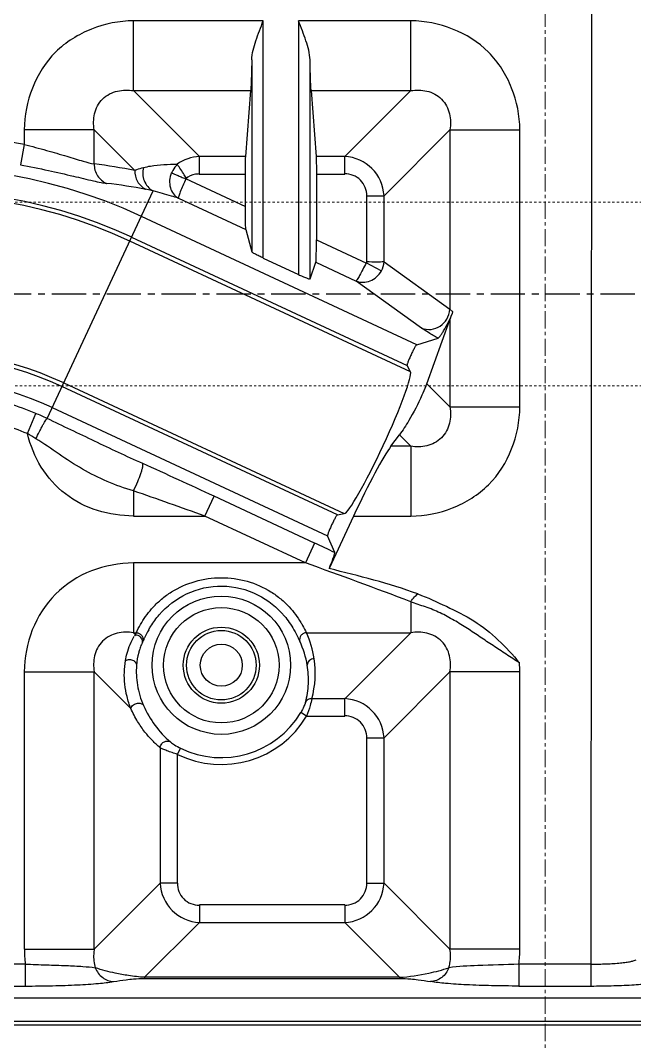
# Model space of a CAD drawing. Header units: millimetres. Extents: x 2748 to 3320, y 1427 to 1884.
# Drawn here: x 2960.07 to 2986.8, y 1621.17 to 1665.74 of the extents above; entities that cross this region are included whole.
import ezdxf

# ---------------------------------------------------------------- set-up
doc = ezdxf.new("R2010")
doc.units = ezdxf.units.MM
doc.linetypes.add('CENTER', pattern=[0.6, 0.375, -0.075, 0.075, -0.075])
doc.linetypes.add('HIDDEN', pattern=[0.2, 0.1, -0.1])
doc.layers.add('21', color=7, linetype='Continuous')
doc.layers.add('center', color=1, linetype='CENTER', lineweight=9)
doc.layers.add('cool', color=153, linetype='HIDDEN', lineweight=9)

msp = doc.modelspace()

# ---------------------------------------------------------------- linework, layer by layer
at = {"layer": '21', "color": 7, "linetype": 'Continuous'}
for p, q in [((2984.925, 1666.424), (2984.9, 1623.675)), ((2964.986, 1662.684), (2964.986, 1665.724)), ((2970.641, 1665.724), (2964.986, 1665.724)), ((2970.641, 1655.386), (2970.641, 1665.724)), ((2972.174, 1665.724), (2972.174, 1654.671)), ((2977.059, 1665.724), (2972.174, 1665.724)), ((2977.059, 1662.684), (2977.059, 1665.724)), ((2970.138, 1664.019), (2970.138, 1655.663)), ((2972.676, 1654.479), (2972.676, 1664.019)), ((2964.986, 1662.684), (2967.859, 1659.811)), ((2964.986, 1662.684), (2970.094, 1662.684)), ((2969.876, 1659.811), (2970.094, 1662.684)), ((2972.72, 1662.684), (2972.939, 1659.811)), ((2972.72, 1662.684), (2977.059, 1662.684)), ((2974.186, 1659.811), (2977.059, 1662.684)), ((2960.235, 1660.973), (2960.235, 1660.339)), ((2963.276, 1660.973), (2960.235, 1660.973)), ((2963.276, 1659.489), (2963.276, 1660.973)), ((2965.045, 1659.204), (2963.276, 1660.973)), ((2978.769, 1660.973), (2975.896, 1658.1)), ((2978.769, 1660.973), (2978.769, 1653.158)), ((2978.769, 1660.973), (2981.81, 1660.973)), ((2981.81, 1648.901), (2981.81, 1660.973)), ((2960.235, 1660.339), (2960.067, 1659.453)), ((2967.859, 1659.05), (2967.859, 1659.811)), ((2969.876, 1659.811), (2967.859, 1659.811)), ((2974.186, 1659.811), (2972.939, 1659.811)), ((2974.186, 1659.05), (2974.186, 1659.811)), ((2967.846, 1659.05), (2969.862, 1659.05)), ((2969.862, 1657.632), (2969.862, 1659.05)), ((2972.953, 1659.05), (2972.953, 1656.19)), ((2972.953, 1659.05), (2974.186, 1659.05)), ((2967.248, 1658.851), (2969.862, 1657.632)), ((2961.228, 1648.4), (2965.849, 1658.311)), ((2975.136, 1658.1), (2975.136, 1655.172)), ((2975.136, 1658.1), (2975.896, 1658.1)), ((2975.896, 1655.223), (2975.896, 1658.1)), ((2966.941, 1657.999), (2969.883, 1656.627)), ((2977.322, 1651.614), (2965.333, 1657.205)), ((2964.908, 1656.294), (2976.898, 1650.703)), ((2969.883, 1656.627), (2970.138, 1655.663)), ((2977.049, 1650.436), (2964.833, 1656.132)), ((2972.953, 1656.19), (2975.136, 1655.172)), ((2970.641, 1655.386), (2972.174, 1654.671)), ((2972.676, 1654.479), (2972.931, 1655.204)), ((2972.931, 1655.205), (2974.683, 1654.389)), ((2975.779, 1654.83), (2975.125, 1655.177)), ((2975.896, 1655.223), (2978.769, 1653.158)), ((2977.533, 1652.341), (2974.683, 1654.389)), ((2977.754, 1649.916), (2978.769, 1652.704)), ((2978.769, 1652.704), (2978.769, 1648.901)), ((2977.322, 1651.614), (2978.248, 1651.897)), ((2977.049, 1650.436), (2976.898, 1650.703)), ((2973.865, 1644.198), (2961.875, 1649.789)), ((2961.95, 1649.95), (2974.167, 1644.254)), ((2977.754, 1649.916), (2978.769, 1648.901)), ((2961.45, 1648.878), (2973.439, 1643.287)), ((2978.769, 1648.901), (2981.81, 1648.901)), ((2960.368, 1647.741), (2960.734, 1648.62)), ((2976.198, 1647.191), (2976.566, 1647.683)), ((2977.059, 1647.191), (2976.566, 1647.683)), ((2977.059, 1647.191), (2976.198, 1647.191)), ((2977.059, 1647.191), (2977.059, 1644.15)), ((2964.986, 1645.25), (2964.987, 1644.15)), ((2968.094, 1644.15), (2968.496, 1645.012)), ((2972.877, 1642.97), (2968.496, 1645.012)), ((2973.865, 1644.198), (2974.167, 1644.254)), ((2964.987, 1644.15), (2968.094, 1644.15)), ((2972.475, 1642.107), (2968.094, 1644.15)), ((2974.571, 1644.15), (2973.504, 1641.861)), ((2974.571, 1644.15), (2977.059, 1644.15)), ((2972.877, 1642.97), (2972.475, 1642.107)), ((2973.748, 1642.562), (2973.439, 1643.287)), ((2964.986, 1642.107), (2964.986, 1639.066)), ((2972.475, 1642.107), (2964.986, 1642.107)), ((2977.059, 1640.417), (2977.059, 1639.066)), ((2965.07, 1638.982), (2964.986, 1639.066)), ((2964.986, 1639.066), (2965.108, 1639.066)), ((2972.515, 1639.066), (2977.059, 1639.066)), ((2974.186, 1636.193), (2977.059, 1639.066)), ((2960.235, 1637.356), (2960.235, 1625.284)), ((2960.235, 1637.356), (2963.276, 1637.356)), ((2963.276, 1625.284), (2963.276, 1637.356)), ((2964.872, 1635.76), (2963.276, 1637.356)), ((2978.769, 1637.356), (2975.896, 1634.483)), ((2978.769, 1637.356), (2978.769, 1625.284)), ((2981.81, 1637.356), (2978.769, 1637.356)), ((2981.81, 1625.284), (2981.81, 1637.356)), ((2974.186, 1636.193), (2972.753, 1636.193)), ((2974.186, 1635.433), (2974.186, 1636.193)), ((2972.527, 1635.433), (2972.268, 1635.587)), ((2972.527, 1635.433), (2974.186, 1635.433)), ((2975.136, 1634.483), (2975.136, 1628.157)), ((2975.136, 1634.483), (2975.896, 1634.483)), ((2975.896, 1628.157), (2975.896, 1634.483)), ((2966.149, 1634.057), (2966.149, 1628.157)), ((2966.909, 1633.765), (2967.042, 1634.035)), ((2966.909, 1628.157), (2966.909, 1633.765)), ((2963.276, 1625.284), (2966.149, 1628.157)), ((2966.909, 1628.157), (2966.149, 1628.157)), ((2975.136, 1628.157), (2975.896, 1628.157)), ((2975.896, 1628.157), (2978.769, 1625.284)), ((2967.859, 1627.206), (2967.859, 1626.446)), ((2974.186, 1627.206), (2967.859, 1627.206)), ((2974.186, 1627.206), (2974.186, 1626.446)), ((2967.859, 1626.446), (2965.47, 1624.056)), ((2967.859, 1626.446), (2974.186, 1626.446)), ((2976.575, 1624.056), (2974.186, 1626.446)), ((2960.235, 1625.284), (2963.276, 1625.284)), ((2981.81, 1625.284), (2978.769, 1625.284)), ((2960.277, 1624.627), (2958.151, 1624.627)), ((2960.277, 1624.627), (2960.277, 1623.675)), ((2981.768, 1624.627), (2981.768, 1623.675)), ((2984.914, 1624.627), (2981.768, 1624.627)), ((2965.47, 1624.056), (2965.47, 1624.007)), ((2976.575, 1624.056), (2965.47, 1624.056)), ((2965.47, 1624.007), (2976.575, 1624.007)), ((2976.575, 1624.056), (2976.575, 1624.007)), ((2958.151, 1623.675), (2960.277, 1623.675)), ((2981.768, 1623.675), (2984.9, 1623.675)), ((2999.967, 1623.15), (2955.746, 1623.15)), ((2955.747, 1622.145), (2999.967, 1622.145)), ((2999.967, 1621.966), (2955.747, 1621.966))]:
    msp.add_line(p, q, dxfattribs=at)
at = {"layer": '21', "color": 1, "linetype": 'CENTER', "ltscale": 3.980655}
msp.add_line((2822.907, 1653.826), (3142.907, 1653.826), dxfattribs=at)
at = {"layer": '21', "color": 7, "linetype": 'Continuous'}
for radius in [3.013, 2.514, 1.658, 1.514, 0.915]:
    msp.add_circle((2968.812, 1637.651), radius, dxfattribs=at)
at = {"layer": '21', "color": 8, "linetype": 'HIDDEN'}
msp.add_arc((2988.912, 1672.826), 87.821, 218.45894, 155.70987, dxfattribs=at)
at = {"layer": '21', "color": 7, "linetype": 'Continuous'}
for centre, radius, start, end in [((2988.912, 1672.826), 85.811, 91.12889, 269.34896), ((2955.747, 1636.646), 24.115, 79.2724, 84.1788), ((2960.314, 1635.5), 24.172, 78.7132, 82.9623), ((2967.936, 1658.02), 1.793, 92.4444, 125.7864), ((2974.104, 1658.019), 1.794, 2.5946, 87.4056), ((2955.747, 1636.646), 22.684, 65, 270.0003), ((2961.158, 1635.48), 23.315, 79.1915, 83.4431), ((2955.747, 1636.646), 21.679, 65, 270), ((2955.747, 1636.646), 21.5, 65, 270), ((2955.747, 1636.646), 14.68, 65, 270), ((2955.747, 1636.646), 14.501, 65, 270), ((2955.747, 1636.646), 13.496, 65, 269.9996), ((2955.747, 1636.646), 12.971, 67.3857, 78.3679), ((2955.747, 1636.646), 12.019, 67.3853, 78.3678), ((2956.283, 1637.938), 11.572, 64.7046, 67.3786), ((2956.639, 1641.273), 7.466, 56.6745, 60.0306), ((2844.245, 1378.57), 293.989, 64.99881, 65.66524), ((2853.032, 1324.179), 340.03, 70.22127, 70.77677), ((2849.762, 1378.937), 291.325, 64.8118, 65.00084), ((2885.062, 1397.946), 259.338, 69.22258, 70.30195), ((2966.608, 1637.909), 1.875, 145.0783, 147.5589), ((2968.794, 1637.355), 4.064, 155.5241, 156.3866), ((2969.049, 1637.235), 4.345, 155.0786, 155.4838), ((2970.081, 1636.653), 5.108, 150.1123, 154.5984), ((2968.739, 1637.312), 4.164, 8.6189, 24.9131), ((2968.869, 1637.031), 3.851, 154.4272, 155.6907), ((2990.383, 1627.229), 27.491, 155.1744, 155.3548), ((2973.721, 1634.929), 9.137, 154.9279, 155.1244), ((2971.903, 1635.78), 7.129, 154.5369, 154.9311), ((2968.75, 1637.028), 3.855, 9.2971, 25.5857), ((2968.708, 1637.306), 4.195, 344.6102, 8.6329), ((2976.629, 1637.358), 5.181, 359.978, 4.4671), ((2974.104, 1634.402), 1.794, 2.5951, 87.4056), ((2969.487, 1637.672), 4.433, 203.5928, 229.371), ((2968.812, 1637.651), 4.327, 243.9196, 329.1615), ((2968.812, 1637.651), 4.026, 243.9196, 329.1616), ((2967.941, 1628.238), 1.794, 182.5945, 267.4056), ((2974.104, 1628.238), 1.794, 272.5945, 357.4056), ((2965.382, 1625.281), 5.146, 179.9765, 187.3027), ((2976.66, 1625.282), 5.15, 352.6956, 0.0169)]:
    msp.add_arc(centre, radius, start, end, dxfattribs=at)
for centre, major_axis, ratio, start_param, end_param in [((2975.591, 1647.353), (1.444, 3.097), 0.087489, -3.079289, -0.062303), ((2974.881, 1644.15), (1.51, 3.214), 0.079183, 0.368803, 1.607987)]:
    msp.add_ellipse(centre, major_axis=major_axis, ratio=ratio, start_param=start_param, end_param=end_param, dxfattribs=at)
for points, knots in [([(2964.986, 1665.724), (2964.367, 1665.724), (2963.425, 1665.533), (2962.314, 1664.969), (2961.325, 1664.197), (2960.486, 1662.837), (2960.235, 1661.593), (2960.235, 1660.973)], [0, 0, 0, 0, 0.249656, 0.375223, 0.500703, 0.750425, 1, 1, 1, 1]), ([(2970.138, 1664.019), (2970.143, 1664.304), (2970.269, 1664.735), (2970.475, 1665.29), (2970.583, 1665.58), (2970.64, 1665.724)], [0, 0, 0, 0, 0.479767, 0.73784, 1, 1, 1, 1]), ([(2972.676, 1664.019), (2972.672, 1664.304), (2972.545, 1664.735), (2972.341, 1665.29), (2972.231, 1665.579), (2972.174, 1665.724)], [0, 0, 0, 0, 0.479844, 0.737662, 1, 1, 1, 1]), ([(2981.81, 1660.973), (2981.81, 1661.593), (2981.618, 1662.534), (2981.054, 1663.646), (2980.282, 1664.634), (2978.923, 1665.473), (2977.678, 1665.724), (2977.059, 1665.724)], [0, 0, 0, 0, 0.249656, 0.375223, 0.500702, 0.750424, 1, 1, 1, 1]), ([(2970.138, 1664.019), (2970.134, 1663.748), (2970.124, 1663.303), (2970.107, 1662.858), (2970.094, 1662.684)], [0, 0, 0, 0, 0.607821, 1, 1, 1, 1]), ([(2972.72, 1662.684), (2972.707, 1662.858), (2972.691, 1663.303), (2972.681, 1663.748), (2972.676, 1664.019)], [0, 0, 0, 0, 0.392179, 1, 1, 1, 1]), ([(2963.276, 1660.973), (2963.243, 1661.204), (2963.244, 1661.571), (2963.409, 1662.027), (2963.632, 1662.329), (2963.935, 1662.552), (2964.39, 1662.716), (2964.756, 1662.717), (2964.986, 1662.684)], [0, 0, 0, 0, 0.243641, 0.370967, 0.500262, 0.629995, 0.756752, 1, 1, 1, 1]), ([(2977.059, 1662.684), (2977.29, 1662.717), (2977.656, 1662.716), (2978.112, 1662.551), (2978.415, 1662.327), (2978.637, 1662.025), (2978.801, 1661.57), (2978.802, 1661.204), (2978.769, 1660.973)], [0, 0, 0, 0, 0.243644, 0.370968, 0.500263, 0.629998, 0.756753, 1, 1, 1, 1]), ([(2960.235, 1660.339), (2960.56, 1660.255), (2961.181, 1660.095), (2962.033, 1659.841), (2962.718, 1659.628), (2963.116, 1659.521), (2963.276, 1659.489)], [0, 0, 0, 0, 0.318391, 0.60911, 0.845204, 1, 1, 1, 1]), ([(2960.067, 1659.453), (2960.473, 1659.377), (2961.243, 1659.219), (2962.3, 1658.977), (2963.062, 1658.792), (2963.545, 1658.687), (2963.738, 1658.653), (2963.821, 1658.643)], [0, 0, 0, 0, 0.32287, 0.613587, 0.847264, 0.934902, 1, 1, 1, 1]), ([(2963.276, 1659.489), (2963.274, 1659.311), (2963.371, 1658.949), (2963.66, 1658.707), (2963.82, 1658.643)], [0, 0, 0, 0, 0.507975, 1, 1, 1, 1]), ([(2965.422, 1659.336), (2965.525, 1659.361), (2966.007, 1659.458), (2966.502, 1659.48), (2966.888, 1659.474)], [0, 0, 0, 0, 0.215112, 1, 1, 1, 1]), ([(2966.9, 1659.47), (2966.818, 1659.394), (2966.725, 1659.27), (2966.661, 1659.133), (2966.647, 1659.097)], [0, 0, 0, 0, 0.746425, 1, 1, 1, 1]), ([(2967.309, 1658.842), (2967.273, 1658.9), (2967.138, 1659.11), (2967.001, 1659.319), (2966.9, 1659.47)], [0, 0, 0, 0, 0.274318, 1, 1, 1, 1]), ([(2969.862, 1659.051), (2969.862, 1659.206), (2969.864, 1659.46), (2969.868, 1659.713), (2969.876, 1659.811)], [0, 0, 0, 0, 0.614116, 1, 1, 1, 1]), ([(2972.939, 1659.811), (2972.946, 1659.713), (2972.95, 1659.459), (2972.953, 1659.206), (2972.953, 1659.05)], [0, 0, 0, 0, 0.38589, 1, 1, 1, 1]), ([(2965.045, 1659.207), (2965.041, 1659.04), (2965.121, 1658.704), (2965.371, 1658.463), (2965.514, 1658.39)], [0, 0, 0, 0, 0.509328, 1, 1, 1, 1]), ([(2965.044, 1659.206), (2965.072, 1659.22), (2965.193, 1659.275), (2965.322, 1659.313), (2965.422, 1659.336)], [0, 0, 0, 0, 0.234004, 1, 1, 1, 1]), ([(2965.422, 1659.336), (2965.375, 1659.15), (2965.389, 1658.833), (2965.594, 1658.487), (2965.758, 1658.358), (2965.849, 1658.311)], [0, 0, 0, 0, 0.485236, 0.741666, 1, 1, 1, 1]), ([(2966.634, 1659.103), (2966.596, 1658.998), (2966.543, 1658.781), (2966.574, 1658.457), (2966.706, 1658.176), (2966.858, 1658.043), (2966.941, 1657.999)], [0, 0, 0, 0, 0.269462, 0.529149, 0.772471, 1, 1, 1, 1]), ([(2966.647, 1659.097), (2966.69, 1659.08), (2966.783, 1659.041), (2966.906, 1658.99), (2967.019, 1658.946), (2967.108, 1658.902), (2967.207, 1658.868), (2967.276, 1658.855), (2967.309, 1658.842)], [0, 0, 0, 0, 0.192888, 0.429089, 0.561575, 0.702822, 0.850058, 1, 1, 1, 1]), ([(2967.846, 1659.052), (2967.793, 1659.051), (2967.582, 1659.032), (2967.376, 1658.943), (2967.253, 1658.844)], [0, 0, 0, 0, 0.254028, 1, 1, 1, 1]), ([(2975.147, 1658.1), (2975.147, 1658.347), (2974.953, 1658.868), (2974.432, 1659.062), (2974.186, 1659.062)], [0, 0, 0, 0, 0.499994, 1, 1, 1, 1]), ([(2967.271, 1658.84), (2967.225, 1658.74), (2967.141, 1658.553), (2967.046, 1658.329), (2966.988, 1658.179), (2966.959, 1658.096), (2966.944, 1658.04), (2966.938, 1658.008), (2966.941, 1657.999)], [0, 0, 0, 0, 0.364333, 0.678456, 0.80276, 0.89957, 0.965644, 1, 1, 1, 1]), ([(2965.849, 1658.316), (2965.82, 1658.323), (2965.708, 1658.35), (2965.596, 1658.374), (2965.514, 1658.39)], [0, 0, 0, 0, 0.264871, 1, 1, 1, 1]), ([(2966.941, 1657.999), (2966.841, 1658.03), (2966.479, 1658.141), (2966.115, 1658.244), (2965.849, 1658.311)], [0, 0, 0, 0, 0.27586, 1, 1, 1, 1]), ([(2969.883, 1656.627), (2969.88, 1656.638), (2969.878, 1656.675), (2969.874, 1656.746), (2969.87, 1656.847), (2969.866, 1657.029), (2969.863, 1657.293), (2969.862, 1657.515), (2969.862, 1657.632)], [0, 0, 0, 0, 0.036581, 0.108443, 0.211316, 0.339618, 0.650766, 1, 1, 1, 1]), ([(2972.931, 1655.204), (2972.934, 1655.214), (2972.936, 1655.247), (2972.941, 1655.311), (2972.944, 1655.409), (2972.949, 1655.588), (2972.952, 1655.852), (2972.953, 1656.073), (2972.953, 1656.19)], [0, 0, 0, 0, 0.031147, 0.097629, 0.19841, 0.327171, 0.643244, 1, 1, 1, 1]), ([(2970.642, 1655.385), (2970.58, 1655.414), (2970.465, 1655.47), (2970.329, 1655.54), (2970.239, 1655.591), (2970.188, 1655.62), (2970.158, 1655.643), (2970.14, 1655.656), (2970.138, 1655.663)], [0, 0, 0, 0, 0.352249, 0.665737, 0.793714, 0.895253, 0.965331, 1, 1, 1, 1]), ([(2975.125, 1655.177), (2975.073, 1655.08), (2974.977, 1654.899), (2974.863, 1654.685), (2974.784, 1654.544), (2974.74, 1654.468), (2974.708, 1654.42), (2974.691, 1654.394), (2974.683, 1654.389)], [0, 0, 0, 0, 0.364639, 0.679376, 0.804031, 0.901036, 0.966911, 1, 1, 1, 1]), ([(2975.896, 1655.223), (2975.798, 1655.216), (2975.545, 1655.216), (2975.291, 1655.214), (2975.136, 1655.223)], [0, 0, 0, 0, 0.385944, 1, 1, 1, 1]), ([(2972.174, 1654.671), (2972.234, 1654.643), (2972.347, 1654.592), (2972.484, 1654.535), (2972.575, 1654.501), (2972.627, 1654.484), (2972.654, 1654.478), (2972.675, 1654.475), (2972.676, 1654.479)], [0, 0, 0, 0, 0.36618, 0.689002, 0.817217, 0.914333, 0.975583, 1, 1, 1, 1]), ([(2974.683, 1654.389), (2974.776, 1654.35), (2974.985, 1654.312), (2975.409, 1654.398), (2975.674, 1654.638), (2975.781, 1654.829)], [0, 0, 0, 0, 0.236952, 0.485236, 1, 1, 1, 1]), ([(2977.532, 1652.341), (2977.663, 1652.285), (2977.955, 1652.248), (2978.357, 1652.405), (2978.662, 1652.72), (2978.758, 1653.008), (2978.769, 1653.158)], [0, 0, 0, 0, 0.250106, 0.4896, 0.735119, 1, 1, 1, 1]), ([(2978.769, 1653.158), (2978.779, 1653.149), (2978.821, 1653.111), (2978.864, 1653.074), (2978.898, 1653.046)], [0, 0, 0, 0, 0.230133, 1, 1, 1, 1]), ([(2978.248, 1651.897), (2978.263, 1651.901), (2978.296, 1651.933), (2978.348, 1651.996), (2978.415, 1652.094), (2978.538, 1652.29), (2978.71, 1652.607), (2978.837, 1652.889), (2978.898, 1653.046)], [0, 0, 0, 0, 0.035704, 0.09854, 0.187461, 0.302275, 0.620653, 1, 1, 1, 1]), ([(2978.769, 1652.704), (2978.779, 1652.731), (2978.821, 1652.845), (2978.865, 1652.959), (2978.898, 1653.046)], [0, 0, 0, 0, 0.2393, 1, 1, 1, 1]), ([(2978.248, 1651.897), (2978.11, 1651.975), (2977.869, 1652.118), (2977.632, 1652.27), (2977.533, 1652.341)], [0, 0, 0, 0, 0.564348, 1, 1, 1, 1]), ([(2977.322, 1651.614), (2977.317, 1651.612), (2977.304, 1651.599), (2977.284, 1651.572), (2977.257, 1651.531), (2977.211, 1651.452), (2977.148, 1651.332), (2977.071, 1651.173), (2976.999, 1651.012), (2976.948, 1650.887), (2976.918, 1650.802), (2976.904, 1650.756), (2976.898, 1650.725), (2976.895, 1650.707), (2976.898, 1650.703)], [0, 0, 0, 0, 0.017847, 0.051442, 0.100299, 0.163026, 0.320882, 0.503633, 0.685815, 0.842061, 0.903664, 0.951238, 0.983456, 1, 1, 1, 1]), ([(2977.754, 1649.916), (2977.74, 1649.879), (2977.676, 1649.709), (2977.605, 1649.541), (2977.547, 1649.411)], [0, 0, 0, 0, 0.217074, 1, 1, 1, 1]), ([(2977.547, 1649.411), (2977.378, 1649.033), (2977.071, 1648.443), (2976.715, 1647.882), (2976.566, 1647.683)], [0, 0, 0, 0, 0.625519, 1, 1, 1, 1]), ([(2978.769, 1648.901), (2978.802, 1648.67), (2978.801, 1648.303), (2978.636, 1647.848), (2978.413, 1647.545), (2978.11, 1647.322), (2977.655, 1647.158), (2977.289, 1647.157), (2977.059, 1647.191)], [0, 0, 0, 0, 0.243644, 0.370968, 0.500263, 0.629998, 0.756753, 1, 1, 1, 1]), ([(2977.059, 1644.15), (2977.678, 1644.15), (2978.62, 1644.341), (2979.732, 1644.906), (2980.72, 1645.678), (2981.559, 1647.037), (2981.81, 1648.282), (2981.81, 1648.901)], [0, 0, 0, 0, 0.249656, 0.375223, 0.500702, 0.750424, 1, 1, 1, 1]), ([(2960.74, 1647.511), (2960.79, 1647.618), (2960.866, 1647.776), (2960.97, 1647.979), (2961.043, 1648.117), (2961.108, 1648.231), (2961.159, 1648.317), (2961.197, 1648.37), (2961.218, 1648.396), (2961.228, 1648.4)], [0, 0, 0, 0, 0.34613, 0.518073, 0.674862, 0.805964, 0.905189, 0.968976, 1, 1, 1, 1]), ([(2965.389, 1646.44), (2964.687, 1646.752), (2963.299, 1647.404), (2961.917, 1648.069), (2961.228, 1648.4)], [0, 0, 0, 0, 0.501126, 1, 1, 1, 1]), ([(2964.987, 1644.15), (2964.461, 1644.155), (2963.402, 1644.302), (2961.967, 1645.034), (2960.898, 1646.238), (2960.493, 1647.23), (2960.368, 1647.741)], [0, 0, 0, 0, 0.250172, 0.500061, 0.74993, 1, 1, 1, 1]), ([(2964.986, 1645.25), (2964.598, 1645.358), (2963.836, 1645.634), (2962.752, 1646.175), (2961.74, 1646.837), (2961.089, 1647.312), (2960.74, 1647.511)], [0, 0, 0, 0, 0.25022, 0.501068, 0.750538, 1, 1, 1, 1]), ([(2964.986, 1645.25), (2965.054, 1645.381), (2965.169, 1645.63), (2965.288, 1645.934), (2965.356, 1646.148), (2965.389, 1646.276), (2965.402, 1646.369), (2965.4, 1646.425), (2965.389, 1646.439)], [0, 0, 0, 0, 0.347882, 0.647023, 0.772157, 0.879015, 0.956836, 1, 1, 1, 1]), ([(2973.865, 1644.198), (2973.859, 1644.197), (2973.847, 1644.184), (2973.828, 1644.159), (2973.801, 1644.118), (2973.756, 1644.042), (2973.693, 1643.922), (2973.616, 1643.764), (2973.543, 1643.602), (2973.492, 1643.476), (2973.461, 1643.391), (2973.446, 1643.343), (2973.44, 1643.311), (2973.437, 1643.293), (2973.439, 1643.287)], [0, 0, 0, 0, 0.016545, 0.048765, 0.096341, 0.157946, 0.314197, 0.496382, 0.67913, 0.836982, 0.899706, 0.948562, 0.982154, 1, 1, 1, 1]), ([(2973.504, 1641.861), (2973.541, 1641.946), (2973.608, 1642.103), (2973.68, 1642.29), (2973.721, 1642.413), (2973.74, 1642.48), (2973.749, 1642.527), (2973.751, 1642.554), (2973.748, 1642.562)], [0, 0, 0, 0, 0.375379, 0.685212, 0.805439, 0.898838, 0.963754, 1, 1, 1, 1]), ([(2964.986, 1642.107), (2964.366, 1642.096), (2963.11, 1641.885), (2961.506, 1640.836), (2960.459, 1639.232), (2960.246, 1637.976), (2960.235, 1637.356)], [0, 0, 0, 0, 0.250129, 0.500013, 0.749892, 1, 1, 1, 1]), ([(2977.371, 1640.754), (2976.742, 1640.988), (2975.456, 1641.376), (2974.155, 1641.703), (2973.504, 1641.861)], [0, 0, 0, 0, 0.499965, 1, 1, 1, 1]), ([(2965.346, 1639.512), (2965.49, 1639.752), (2965.761, 1640.112), (2966.213, 1640.548), (2966.8, 1640.97), (2967.665, 1641.357), (2968.807, 1641.516), (2969.948, 1641.36), (2970.815, 1640.975), (2971.403, 1640.553), (2971.857, 1640.118), (2972.129, 1639.757), (2972.274, 1639.517)], [0, 0, 0, 0, 0.101141, 0.161731, 0.226366, 0.361779, 0.499765, 0.63776, 0.773217, 0.837909, 0.898582, 1, 1, 1, 1]), ([(2966.109, 1639.847), (2966.437, 1640.225), (2967.278, 1640.877), (2968.854, 1641.226), (2970.417, 1640.84), (2971.242, 1640.174), (2971.56, 1639.793)], [0, 0, 0, 0, 0.243405, 0.500857, 0.758285, 1, 1, 1, 1]), ([(2977.059, 1640.417), (2977.108, 1640.489), (2977.201, 1640.611), (2977.313, 1640.721), (2977.371, 1640.754)], [0, 0, 0, 0, 0.566848, 1, 1, 1, 1]), ([(2977.371, 1640.754), (2977.793, 1640.597), (2978.614, 1640.223), (2979.831, 1639.624), (2980.898, 1638.776), (2981.502, 1638.105), (2981.794, 1637.761)], [0, 0, 0, 0, 0.250074, 0.500073, 0.749935, 1, 1, 1, 1]), ([(2981.794, 1637.761), (2981.593, 1637.872), (2981.216, 1638.13), (2980.648, 1638.503), (2980.086, 1638.877), (2979.527, 1639.255), (2978.949, 1639.613), (2978.345, 1639.942), (2977.708, 1640.201), (2977.267, 1640.327), (2977.059, 1640.417)], [0, 0, 0, 0, 0.12624, 0.250996, 0.374189, 0.497383, 0.622226, 0.748538, 0.875088, 1, 1, 1, 1]), ([(2965.652, 1639.199), (2965.681, 1639.25), (2965.817, 1639.476), (2965.974, 1639.691), (2966.109, 1639.847)], [0, 0, 0, 0, 0.221132, 1, 1, 1, 1]), ([(2971.56, 1639.793), (2971.634, 1639.705), (2971.86, 1639.407), (2972.044, 1639.079), (2972.156, 1638.845)], [0, 0, 0, 0, 0.306863, 1, 1, 1, 1]), ([(2965.108, 1639.066), (2965.123, 1639.096), (2965.198, 1639.247), (2965.276, 1639.396), (2965.346, 1639.512)], [0, 0, 0, 0, 0.19539, 1, 1, 1, 1]), ([(2972.274, 1639.517), (2972.3, 1639.473), (2972.386, 1639.325), (2972.461, 1639.172), (2972.515, 1639.066)], [0, 0, 0, 0, 0.303733, 1, 1, 1, 1]), ([(2964.986, 1639.066), (2964.755, 1639.1), (2964.388, 1639.098), (2963.932, 1638.935), (2963.628, 1638.714), (2963.407, 1638.41), (2963.244, 1637.954), (2963.242, 1637.587), (2963.276, 1637.356)], [0, 0, 0, 0, 0.243802, 0.370664, 0.499992, 0.629321, 0.7562, 1, 1, 1, 1]), ([(2964.642, 1637.855), (2964.66, 1637.962), (2964.739, 1638.33), (2964.881, 1638.688), (2965.025, 1638.915)], [0, 0, 0, 0, 0.285709, 1, 1, 1, 1]), ([(2965.07, 1638.982), (2965.106, 1638.981), (2965.181, 1638.961), (2965.311, 1638.883), (2965.364, 1638.766), (2965.367, 1638.691)], [0, 0, 0, 0, 0.24164, 0.503782, 1, 1, 1, 1]), ([(2965.108, 1639.066), (2965.152, 1639.064), (2965.241, 1639.036), (2965.385, 1638.929), (2965.419, 1638.775), (2965.396, 1638.693)], [0, 0, 0, 0, 0.248663, 0.516155, 1, 1, 1, 1]), ([(2972.515, 1639.066), (2972.472, 1639.064), (2972.383, 1639.037), (2972.239, 1638.931), (2972.204, 1638.776), (2972.227, 1638.693)], [0, 0, 0, 0, 0.245418, 0.511433, 1, 1, 1, 1]), ([(2978.769, 1637.356), (2978.803, 1637.587), (2978.801, 1637.954), (2978.638, 1638.41), (2978.417, 1638.714), (2978.113, 1638.935), (2977.657, 1639.098), (2977.29, 1639.1), (2977.059, 1639.066)], [0, 0, 0, 0, 0.243809, 0.370672, 0.500004, 0.629333, 0.756208, 1, 1, 1, 1]), ([(2965.36, 1638.616), (2965.351, 1638.596), (2965.314, 1638.51), (2965.282, 1638.422), (2965.259, 1638.353)], [0, 0, 0, 0, 0.231226, 1, 1, 1, 1]), ([(2972.156, 1638.845), (2972.162, 1638.832), (2972.186, 1638.781), (2972.21, 1638.73), (2972.227, 1638.693)], [0, 0, 0, 0, 0.272917, 1, 1, 1, 1]), ([(2965.259, 1638.353), (2965.243, 1638.302), (2965.176, 1638.073), (2965.136, 1637.836), (2965.121, 1637.651)], [0, 0, 0, 0, 0.223924, 1, 1, 1, 1]), ([(2964.872, 1635.76), (2964.807, 1635.931), (2964.694, 1636.28), (2964.57, 1636.981), (2964.582, 1637.516), (2964.642, 1637.855)], [0, 0, 0, 0, 0.258042, 0.515339, 1, 1, 1, 1]), ([(2964.642, 1637.855), (2964.695, 1637.886), (2964.817, 1637.914), (2964.977, 1637.872), (2965.088, 1637.778), (2965.12, 1637.694), (2965.121, 1637.651)], [0, 0, 0, 0, 0.3033, 0.582565, 0.790114, 1, 1, 1, 1]), ([(2965.121, 1637.651), (2965.098, 1637.363), (2965.126, 1636.76), (2965.301, 1636.181), (2965.425, 1635.898)], [0, 0, 0, 0, 0.482369, 1, 1, 1, 1]), ([(2972.477, 1636.03), (2972.547, 1636.295), (2972.632, 1636.837), (2972.598, 1637.384), (2972.555, 1637.651)], [0, 0, 0, 0, 0.503335, 1, 1, 1, 1]), ([(2972.856, 1637.936), (2972.78, 1637.935), (2972.625, 1637.876), (2972.556, 1637.724), (2972.555, 1637.651)], [0, 0, 0, 0, 0.509466, 1, 1, 1, 1]), ([(2972.753, 1636.193), (2972.696, 1636.195), (2972.581, 1636.167), (2972.5, 1636.08), (2972.477, 1636.03)], [0, 0, 0, 0, 0.508088, 1, 1, 1, 1]), ([(2972.753, 1636.193), (2972.733, 1636.092), (2972.667, 1635.836), (2972.585, 1635.583), (2972.527, 1635.433)], [0, 0, 0, 0, 0.389946, 1, 1, 1, 1]), ([(2964.872, 1635.76), (2964.887, 1635.825), (2964.976, 1635.939), (2965.147, 1636.008), (2965.313, 1636.002), (2965.4, 1635.941), (2965.424, 1635.898)], [0, 0, 0, 0, 0.292828, 0.578932, 0.785507, 1, 1, 1, 1]), ([(2966.149, 1634.057), (2966.029, 1634.151), (2965.801, 1634.374), (2965.466, 1634.749), (2965.144, 1635.213), (2964.96, 1635.567), (2964.872, 1635.76)], [0, 0, 0, 0, 0.212948, 0.444243, 0.702669, 1, 1, 1, 1]), ([(2972.477, 1636.03), (2972.46, 1635.967), (2972.393, 1635.817), (2972.319, 1635.672), (2972.268, 1635.587)], [0, 0, 0, 0, 0.399181, 1, 1, 1, 1]), ([(2975.147, 1634.483), (2975.147, 1634.729), (2974.953, 1635.25), (2974.432, 1635.444), (2974.186, 1635.444)], [0, 0, 0, 0, 0.499994, 1, 1, 1, 1]), ([(2966.149, 1634.057), (2966.154, 1634.117), (2966.199, 1634.227), (2966.323, 1634.325), (2966.465, 1634.359), (2966.558, 1634.334), (2966.6, 1634.308)], [0, 0, 0, 0, 0.299354, 0.550793, 0.755119, 1, 1, 1, 1]), ([(2966.909, 1633.765), (2966.828, 1633.791), (2966.672, 1633.841), (2966.458, 1633.919), (2966.286, 1633.99), (2966.186, 1634.033), (2966.149, 1634.057)], [0, 0, 0, 0, 0.313586, 0.601551, 0.837818, 1, 1, 1, 1]), ([(2966.6, 1634.308), (2966.654, 1634.262), (2966.798, 1634.165), (2966.949, 1634.08), (2967.042, 1634.035)], [0, 0, 0, 0, 0.407274, 1, 1, 1, 1]), ([(2966.898, 1628.157), (2966.898, 1627.91), (2967.092, 1627.389), (2967.613, 1627.195), (2967.859, 1627.195)], [0, 0, 0, 0, 0.499994, 1, 1, 1, 1]), ([(2974.186, 1627.195), (2974.432, 1627.195), (2974.953, 1627.389), (2975.147, 1627.91), (2975.147, 1628.157)], [0, 0, 0, 0, 0.499994, 1, 1, 1, 1]), ([(2963.276, 1625.284), (2963.266, 1625.213), (2963.239, 1624.942), (2963.266, 1624.663), (2963.326, 1624.471)], [0, 0, 0, 0, 0.260913, 1, 1, 1, 1]), ([(2978.719, 1624.471), (2978.74, 1624.537), (2978.802, 1624.804), (2978.798, 1625.083), (2978.769, 1625.284)], [0, 0, 0, 0, 0.255817, 1, 1, 1, 1]), ([(2960.277, 1624.627), (2960.587, 1624.619), (2961.182, 1624.595), (2962.019, 1624.571), (2962.726, 1624.536), (2963.147, 1624.5), (2963.326, 1624.471)], [0, 0, 0, 0, 0.304646, 0.585283, 0.821718, 1, 1, 1, 1]), ([(2981.768, 1624.627), (2981.173, 1624.605), (2980.156, 1624.579), (2979.137, 1624.531), (2978.719, 1624.471)], [0, 0, 0, 0, 0.585386, 1, 1, 1, 1]), ([(2984.9, 1624.627), (2985.129, 1624.627), (2985.561, 1624.636), (2986.075, 1624.667), (2986.425, 1624.707), (2986.624, 1624.739), (2986.771, 1624.773), (2986.852, 1624.802), (2986.879, 1624.82)], [0, 0, 0, 0, 0.344627, 0.648, 0.772275, 0.873845, 0.950345, 1, 1, 1, 1]), ([(2963.326, 1624.471), (2963.391, 1624.305), (2963.605, 1624.006), (2963.954, 1623.874), (2964.123, 1623.868)], [0, 0, 0, 0, 0.513561, 1, 1, 1, 1]), ([(2965.47, 1624.056), (2965.235, 1624.065), (2964.807, 1624.121), (2964.09, 1624.248), (2963.609, 1624.374), (2963.326, 1624.471)], [0, 0, 0, 0, 0.321591, 0.589768, 1, 1, 1, 1]), ([(2976.575, 1624.056), (2977.004, 1624.079), (2977.729, 1624.191), (2978.435, 1624.376), (2978.719, 1624.471)], [0, 0, 0, 0, 0.589323, 1, 1, 1, 1]), ([(2978.719, 1624.471), (2978.656, 1624.309), (2978.445, 1624.009), (2978.096, 1623.874), (2977.923, 1623.868)], [0, 0, 0, 0, 0.501184, 1, 1, 1, 1]), ([(2960.277, 1623.675), (2960.673, 1623.675), (2961.434, 1623.684), (2962.498, 1623.72), (2963.385, 1623.777), (2963.906, 1623.831), (2964.123, 1623.868)], [0, 0, 0, 0, 0.308369, 0.592227, 0.829176, 1, 1, 1, 1]), ([(2964.123, 1623.868), (2964.304, 1623.897), (2964.591, 1623.939), (2965.039, 1623.996), (2965.308, 1624.008), (2965.47, 1624.007)], [0, 0, 0, 0, 0.406021, 0.642073, 1, 1, 1, 1]), ([(2976.575, 1624.007), (2976.737, 1624.008), (2977.006, 1623.996), (2977.454, 1623.938), (2977.741, 1623.898), (2977.923, 1623.868)], [0, 0, 0, 0, 0.358136, 0.592867, 1, 1, 1, 1]), ([(2981.768, 1623.675), (2981.372, 1623.675), (2980.611, 1623.684), (2979.547, 1623.72), (2978.661, 1623.777), (2978.139, 1623.831), (2977.923, 1623.868)], [0, 0, 0, 0, 0.308386, 0.592194, 0.829039, 1, 1, 1, 1]), ([(2984.9, 1623.675), (2985.236, 1623.676), (2985.867, 1623.685), (2986.619, 1623.718), (2987.136, 1623.757), (2987.433, 1623.787), (2987.654, 1623.822), (2987.775, 1623.85), (2987.82, 1623.868)], [0, 0, 0, 0, 0.343874, 0.64524, 0.770608, 0.873695, 0.950562, 1, 1, 1, 1])]:
    msp.add_open_spline(points, degree=3, knots=knots, dxfattribs=at)
for points in [[(2975.781, 1654.829), (2975.849, 1654.947), (2975.89, 1655.085), (2975.899, 1655.221)], [(2965.367, 1638.691), (2965.368, 1638.666), (2965.366, 1638.641), (2965.36, 1638.616)]]:
    msp.add_open_spline(points, degree=3, dxfattribs=at)
at = {"layer": 'center', "color": 1, "linetype": 'CENTER', "ltscale": 1.990328}
msp.add_line((2982.907, 1507.826), (2982.907, 1827.826), dxfattribs=at)
at = {"layer": 'cool', "ltscale": 0.932966}
for p, q in [((2837.237, 1657.826), (3128.577, 1657.826)), ((2837.237, 1649.826), (3128.577, 1649.826))]:
    msp.add_line(p, q, dxfattribs=at)

doc.saveas('drawing.dxf')
